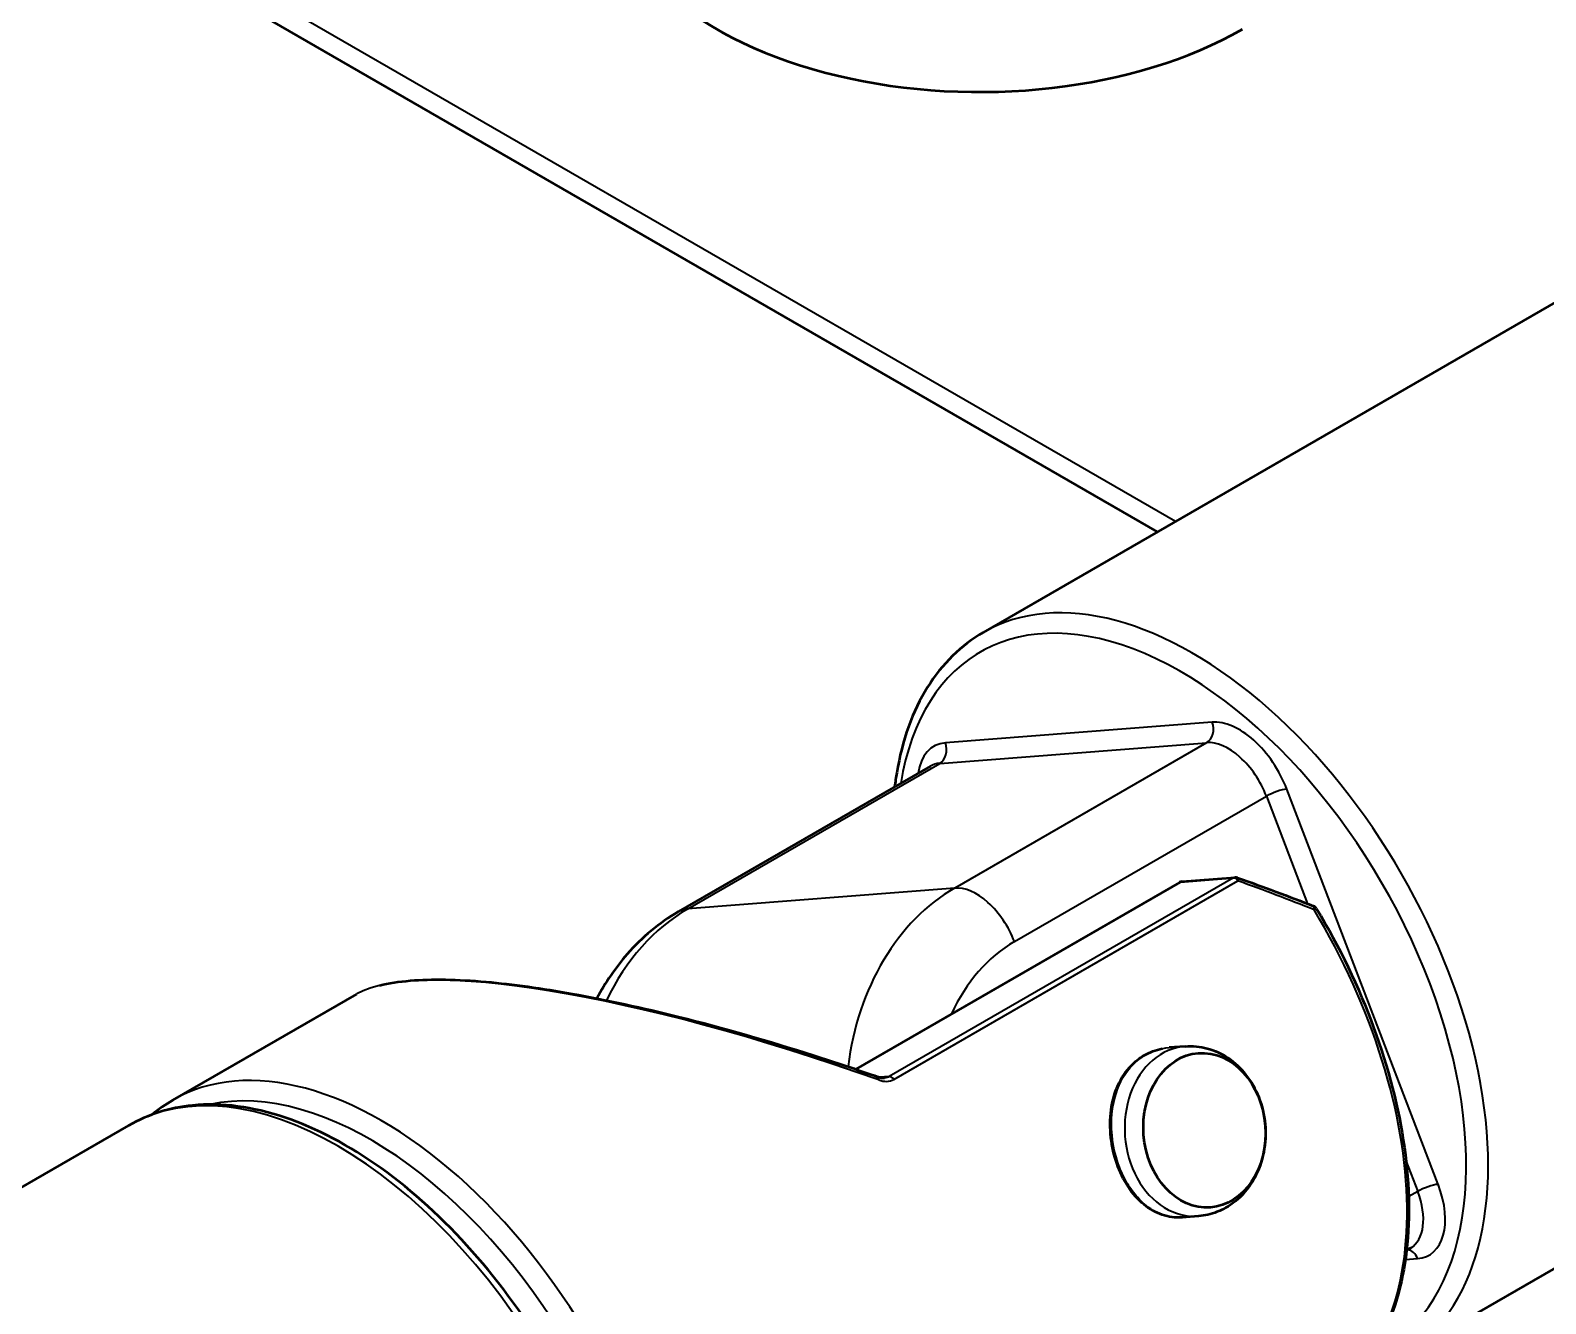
# Model space of a CAD drawing. Header units: millimetres. Extents: x -106 to 841, y -50 to 594.
# Drawn here: x 559.87 to 584.33, y 209.46 to 230.02 of the extents above; entities that cross this region are included whole.
import ezdxf

# ---------------------------------------------------------------- set-up
doc = ezdxf.new("R2010")
doc.units = ezdxf.units.MM
doc.layers.add('Visible (ISO)', color=7, linetype='Continuous', lineweight=50)
doc.layers.add('Visible Narrow (ISO)', color=7, linetype='Continuous', lineweight=35)

msp = doc.modelspace()

# ---------------------------------------------------------------- linework, layer by layer
at = {"layer": 'Visible (ISO)'}
for p, q in [((546.053, 240.403), (578.059, 221.924)), ((584.973, 225.916), (575.251, 220.303)), ((574.398, 218.143), (570.332, 215.795)), ((578.419, 216.267), (573.193, 213.25)), ((578.461, 216.281), (579.313, 216.347)), ((562.169, 212.75), (565.138, 214.464)), ((591.723, 214.225), (582.001, 208.612)), ((578.509, 213.619), (578.249, 213.599)), ((507.877, 181.405), (561.462, 212.342)), ((578.722, 210.877), (578.461, 210.857)), ((582.146, 210.363), (582.083, 210.327))]:
    msp.add_line(p, q, dxfattribs=at)
for centre, start, end in [((578.469, 216.181), 94.4377, 120), ((579.321, 216.247), 70.4713, 94.4377), ((580.543, 215.791), 30.9767, 68.5778)]:
    msp.add_arc(centre, 0.1, start, end, dxfattribs=at)
for centre, major_axis, ratio, start_param, end_param in [((575.19, 232.492), (-6, 0), 0.57735, 0, 2.356194), ((579.321, 216.247), (0.0334, 0.0942), 0.276465, 6.282879, 6.283184), ((573.524, 213.03), (0.0331, 0.0944), 0.263936, 6.282879, 6.28549)]:
    msp.add_ellipse(centre, major_axis=major_axis, ratio=ratio, start_param=start_param, end_param=end_param, dxfattribs=at)
for major_axis in [(-0.097, 1.246), (0.097, -1.246)]:
    msp.add_ellipse((578.819, 212.264), major_axis=major_axis, ratio=0.787038, dxfattribs=at)
for points, knots in [([(575.251, 220.303), (574.89, 220.095), (574.585, 219.793), (574.108, 219.028), (573.941, 218.559), (573.841, 217.962), (573.83, 217.886), (573.82, 217.809)], [4.9818267, 4.9818267, 4.9818267, 4.9818267, 5.2801662, 5.2801662, 5.5919061, 5.5919061, 5.6367389, 5.6367389, 5.6367389, 5.6367389]), ([(570.332, 215.795), (570.021, 215.615), (569.741, 215.38), (569.314, 214.891), (569.151, 214.65), (569.015, 214.393)], [0, 0, 0, 0, 0.2974734, 0.2974734, 0.53374, 0.53374, 0.53374, 0.53374]), ([(580.629, 215.842), (580.997, 215.229), (581.309, 214.579), (581.79, 213.272), (581.959, 212.615), (582.135, 211.358), (582.143, 210.758), (581.995, 209.674), (581.839, 209.19), (581.375, 208.391), (581.068, 208.076), (580.699, 207.86), (580.696, 207.858), (580.692, 207.856)], [2.842636, 2.842636, 2.842636, 2.842636, 3.162699, 3.162699, 3.482762, 3.482762, 3.802825, 3.802825, 4.122888, 4.122888, 4.440239, 4.440239, 4.442951, 4.442951, 4.442951, 4.442951]), ([(565.508, 214.603), (565.653, 214.639), (565.819, 214.665), (566.347, 214.709), (566.766, 214.701), (567.656, 214.623), (568.13, 214.556), (569.173, 214.369), (569.756, 214.241), (571.062, 213.914), (571.795, 213.703), (572.859, 213.364), (573.212, 213.246), (573.557, 213.124)], [0.0923393, 0.0923393, 0.0923393, 0.0923393, 0.1825383, 0.1825383, 0.3484218, 0.3484218, 0.5042327, 0.5042327, 0.6833585, 0.6833585, 0.9092004, 0.9092004, 1.0230302, 1.0230302, 1.0230302, 1.0230302]), ([(578.463, 210.857), (578.353, 210.848), (578.241, 210.862), (578.033, 210.934), (577.934, 210.991), (577.749, 211.142), (577.661, 211.241), (577.514, 211.467), (577.452, 211.596), (577.36, 211.863), (577.327, 212.004), (577.294, 212.295), (577.294, 212.448), (577.332, 212.732), (577.37, 212.867), (577.479, 213.109), (577.552, 213.219), (577.703, 213.375), (577.774, 213.431), (577.939, 213.527), (578.036, 213.563), (578.136, 213.583)], [0, 0, 0, 0, 0.0420264, 0.0420264, 0.0831261, 0.0831261, 0.1272293, 0.1272293, 0.1707449, 0.1707449, 0.2133145, 0.2133145, 0.2585705, 0.2585705, 0.302258, 0.302258, 0.3462073, 0.3462073, 0.3776521, 0.3776521, 0.4136873, 0.4136873, 0.4136873, 0.4136873]), ([(578.509, 213.619), (578.629, 213.628), (578.75, 213.616), (578.984, 213.553), (579.096, 213.501), (579.307, 213.36), (579.404, 213.269), (579.573, 213.055), (579.644, 212.93), (579.751, 212.659), (579.785, 212.512), (579.813, 212.213), (579.805, 212.06), (579.748, 211.765), (579.697, 211.622), (579.557, 211.366), (579.468, 211.25), (579.261, 211.066), (579.146, 210.994), (578.926, 210.908), (578.825, 210.885), (578.722, 210.877)], [0.36004, 0.36004, 0.36004, 0.36004, 0.632021, 0.632021, 0.914317, 0.914317, 1.222655, 1.222655, 1.559259, 1.559259, 1.912394, 1.912394, 2.270043, 2.270043, 2.624014, 2.624014, 2.961703, 2.961703, 3.268573, 3.268573, 3.501633, 3.501633, 3.501633, 3.501633]), ([(573.557, 213.125), (573.581, 213.116), (573.605, 213.111), (573.638, 213.109), (573.648, 213.109), (573.658, 213.11)], [0, 0, 0, 0, 0.00794381, 0.00794381, 0.01179957, 0.01179957, 0.01179957, 0.01179957]), ([(568.212, 200.651), (568.572, 200.859), (568.877, 201.161), (569.355, 201.926), (569.521, 202.394), (569.701, 203.46), (569.707, 204.061), (569.553, 205.327), (569.393, 205.99), (568.925, 207.31), (568.618, 207.965), (567.887, 209.205), (567.464, 209.789), (566.543, 210.829), (566.045, 211.284), (565.02, 212.018), (564.493, 212.297), (563.462, 212.644), (562.958, 212.712), (562.118, 212.629), (561.77, 212.52), (561.462, 212.342)], [1.840234, 1.840234, 1.840234, 1.840234, 2.138574, 2.138574, 2.450313, 2.450313, 2.775083, 2.775083, 3.101246, 3.101246, 3.42636, 3.42636, 3.751046, 3.751046, 4.076245, 4.076245, 4.402476, 4.402476, 4.726652, 4.726652, 4.981827, 4.981827, 4.981827, 4.981827])]:
    msp.add_open_spline(points, degree=3, knots=knots, dxfattribs=at)
for points in [[(579.355, 216.341), (579.773, 216.193), (580.182, 216.04), (580.579, 215.884)], [(578.248, 213.598), (578.248, 213.598), (578.248, 213.598), (578.249, 213.598)], [(562.169, 212.75), (562.051, 212.682), (561.939, 212.604), (561.833, 212.516)]]:
    msp.add_open_spline(points, degree=3, dxfattribs=at)
at = {"layer": 'Visible Narrow (ISO)'}
for p, q in [((578.352, 222.093), (545.845, 240.861)), ((578.944, 218.852), (574.639, 218.518)), ((574.549, 218.188), (578.855, 218.522)), ((578.855, 218.522), (574.789, 216.175)), ((570.484, 215.841), (574.549, 218.188)), ((582.591, 211.391), (580.149, 217.773)), ((575.753, 215.311), (579.819, 217.659)), ((579.819, 217.659), (580.484, 215.921)), ((573.198, 213.249), (578.434, 216.272)), ((579.286, 216.338), (573.731, 213.131)), ((573.806, 213.084), (579.361, 216.291)), ((578.434, 216.272), (579.286, 216.338)), ((574.789, 216.175), (570.484, 215.841)), ((573.563, 213.118), (573.563, 213.118)), ((573.731, 213.131), (573.574, 213.119)), ((582.075, 211.762), (582.261, 211.277)), ((582.261, 211.277), (582.116, 211.194)), ((582.064, 210.177), (582.259, 210.192))]:
    msp.add_line(p, q, dxfattribs=at)
for centre, major_axis, ratio, start_param, end_param in [((578.626, 214.457), (3.375, -5.846), 0.57735, 0, 3.141593), ((578.449, 214.355), (-3.25, 5.629), 0.57735, 3.083475, 6.899156), ((578.768, 218.75), (0.019, -0.249), 0.787038, 0.36004, 1.930837), ((579.38, 217.713), (-0.625, 1.083), 0.57735, 4.442951, 6.013748), ((575.075, 217.379), (-0.625, 1.083), 0.57735, 6.013748, 6.926686), ((574.462, 218.416), (0.019, -0.249), 0.787038, 0.36004, 1.930837), ((579.204, 217.611), (-0.5, 0.866), 0.57735, 4.442951, 6.013748), ((574.898, 217.277), (-0.5, 0.866), 0.57735, 6.013748, 6.283185), ((579.972, 217.67), (-0.233, -0.089), 0.217343, 3.774498, 5.345294), ((578.469, 216.181), (-0.05, 0.0866), 0.57735, 6.013748, 6.283185), ((578.469, 216.181), (-0.0077, 0.0997), 0.787038, 0, 0.36004), ((579.321, 216.247), (-0.0077, 0.0997), 0.787038, 0, 0.36004), ((579.321, 216.247), (-0.05, 0.0866), 0.57735, 4.894201, 6.013748), ((579.321, 216.247), (0.0334, 0.0942), 0.276465, 5.293948, 6.282879), ((578.702, 214.502), (8.162, -2.952), 0.219692, 1.417271, 1.569564), ((576.184, 212.529), (-0.31, 3.988), 0.787038, 0.36004, 1.31746), ((575.138, 215.263), (-0.5, 0.866), 0.57735, 4.442951, 6.013748), ((571.879, 212.194), (-0.31, 3.988), 0.787038, 0.36004, 0.936217), ((570.832, 214.929), (-0.5, 0.866), 0.57735, 6.013748, 6.283185), ((580.543, 215.791), (0.0365, 0.0931), 0.381464, 5.201177, 6.282968), ((580.543, 215.791), (0.0857, 0.0515), 0.024098, 0, 0.955111), ((577.317, 213.702), (3.375, -5.846), 0.57735, 0, 1.600315), ((576.799, 212.576), (-0.232, 2.991), 0.787038, 0.36004, 0.959969), ((573.045, 211.236), (8.162, -2.952), 0.219692, 1.586766, 2.958551), ((565.544, 206.905), (3.375, -5.846), 0.57735, 0, 3.141593), ((578.616, 212.248), (-0.106, 1.371), 0.787038, 0, 3.141593), ((564.837, 206.496), (-3.375, 5.846), 0.57735, 3.141593, 6.283185), ((577.901, 213.389), (-0.05, 0.0866), 0.57735, 6.013748, 6.282673), ((565.367, 206.803), (-3.25, 5.629), 0.57735, 3.325575, 6.099203), ((573.524, 213.03), (0.0331, 0.0944), 0.263936, 5.304427, 6.282879), ((573.766, 213.04), (-0.05, 0.0866), 0.57735, 4.894201, 6.013748), ((581.822, 211.332), (0.625, -1.083), 0.57735, 6.013748, 7.584544), ((582.414, 211.289), (0.233, 0.089), 0.217343, 0.632905, 2.203701), ((581.646, 211.229), (0.5, -0.866), 0.57735, 0, 1.301359), ((582.082, 210.09), (-0.019, 0.249), 0.787038, 5.072429, 6.088948)]:
    msp.add_ellipse(centre, major_axis=major_axis, ratio=ratio, start_param=start_param, end_param=end_param, dxfattribs=at)
for points in [[(577.866, 213.48), (577.983, 213.548), (578.113, 213.588), (578.248, 213.598)], [(573.563, 213.076), (573.649, 213.045), (573.74, 213.046), (573.806, 213.084)], [(573.731, 213.131), (573.71, 213.119), (573.685, 213.112), (573.658, 213.11)]]:
    msp.add_open_spline(points, degree=3, dxfattribs=at)
for points, knots in [([(577.447, 211.671), (577.338, 211.953), (577.296, 212.277), (577.332, 212.573), (577.356, 212.771), (577.414, 212.957), (577.505, 213.114), (577.596, 213.27), (577.72, 213.396), (577.866, 213.48)], [0.6234182, 0.6234182, 0.6234182, 0.6234182, 0.7124729, 0.7124729, 0.7124729, 0.7718457, 0.7718457, 0.7718457, 0.8312184, 0.8312184, 0.8312184, 0.8312184]), ([(578.461, 210.857), (578.43, 210.854), (578.4, 210.854), (578.369, 210.855), (578.139, 210.865), (577.917, 210.982), (577.738, 211.182), (577.678, 211.248), (577.624, 211.324), (577.575, 211.406), (577.526, 211.488), (577.483, 211.577), (577.447, 211.671)], [0.4631096, 0.4631096, 0.4631096, 0.4631096, 0.474982, 0.474982, 0.474982, 0.5640411, 0.5640411, 0.5640411, 0.5937275, 0.5937275, 0.5937275, 0.6234134, 0.6234134, 0.6234134, 0.6234134])]:
    msp.add_open_spline(points, degree=3, knots=knots, dxfattribs=at)

doc.saveas('drawing.dxf')
